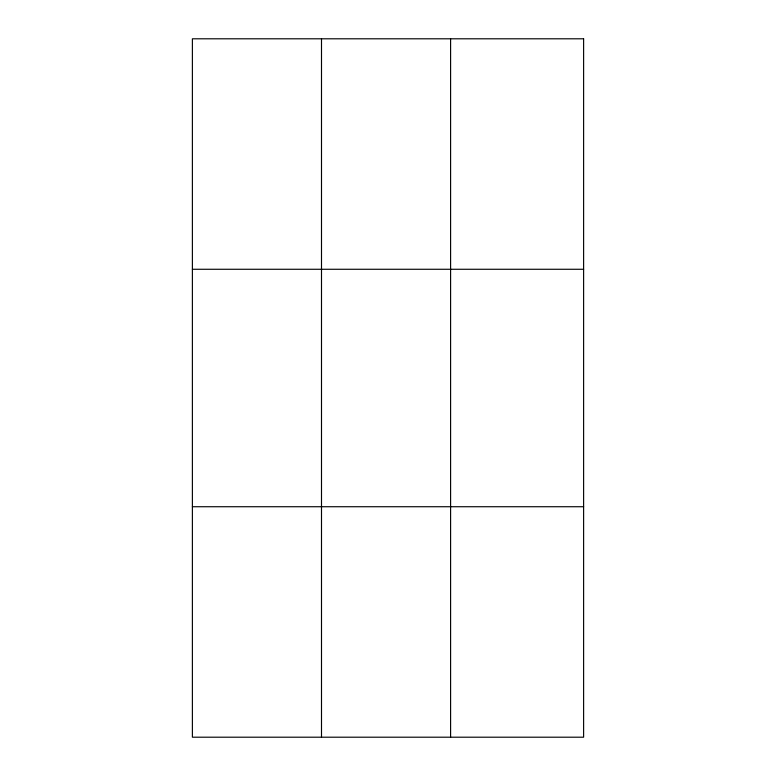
<?xml version="1.0" encoding="UTF-8"?>
<svg xmlns="http://www.w3.org/2000/svg" width="776" height="776" viewBox="0 0 776 776"><rect width="100%" height="100%" fill="white"/><g stroke="black" fill="none" stroke-linecap="round" stroke-linejoin="round"><path stroke-width="1.16" d="M321.497 737.2L321.497 38.8M450.594 737.2L450.594 38.8M192.39 269.272L583.61 269.272M192.39 506.728L583.61 506.728M583.61 38.8L583.61 737.2L192.39 737.2L192.39 38.8L583.61 38.8"/></g></svg>
